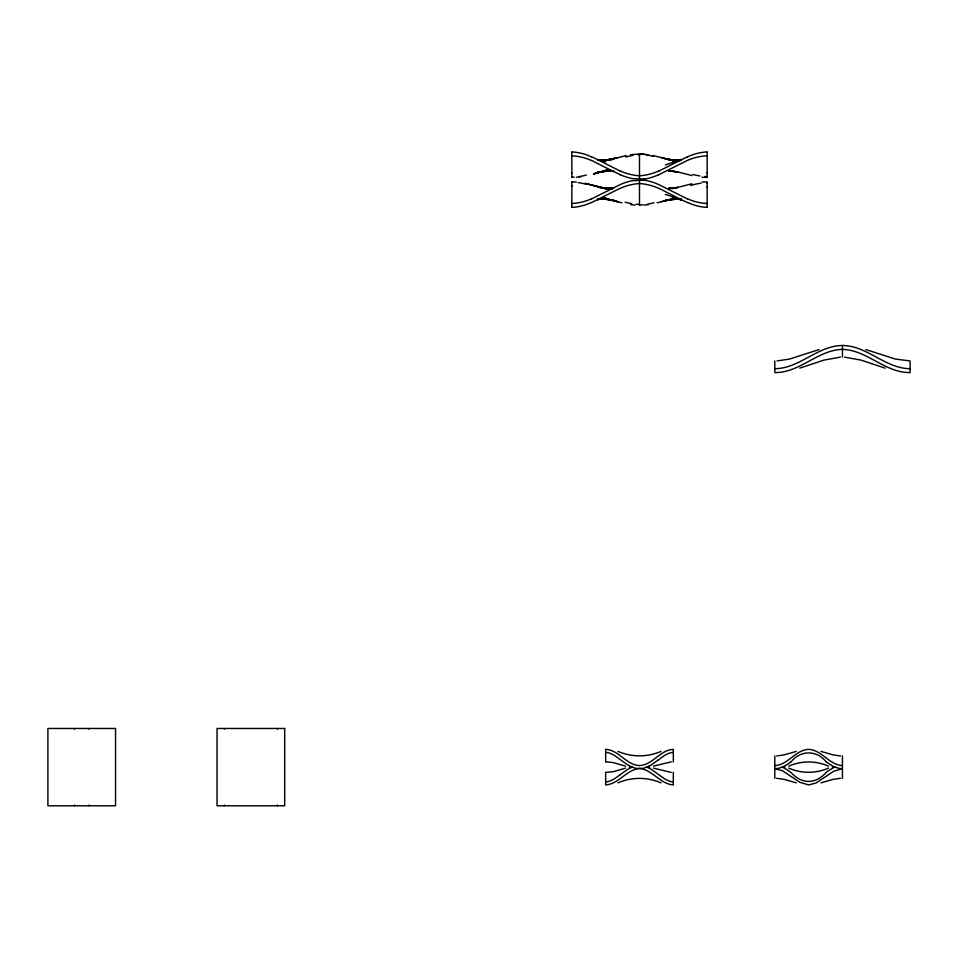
<?xml version="1.0" encoding="UTF-8"?>
<svg xmlns="http://www.w3.org/2000/svg" width="958" height="958" viewBox="0 0 958 958"><rect width="100%" height="100%" fill="white"/><g stroke="black" fill="none" stroke-linecap="round" stroke-linejoin="round"><path stroke-width="1.44" d="M88.998 805.786L89.082 804.96M224.304 805.786L224.376 804.96M74.377 729.182L74.449 728.475M277.329 729.182L277.413 728.475M620.461 774.519L626.736 770.016A41.374 41.374 0 0 1 628.951 768.699L632.22 767.13L633.849 767.729A20.25 20.25 0 0 0 636.663 768.436C651.284 767.538 659.284 784.015 673.318 784.913L673.318 772.16M658.038 760.101L663.882 755.898A35.147 35.147 0 0 1 665.762 754.784L668.864 753.335A14.945 14.945 0 0 1 671.534 752.593L673.318 752.437M620.233 774.699L615.108 778.351A35.147 35.147 0 0 1 613.216 779.477L610.114 780.926A14.945 14.945 0 0 1 607.444 781.668L605.66 781.824M657.799 760.293L652.242 764.245A41.374 41.374 0 0 1 650.027 765.562L645.129 767.729A20.25 20.25 0 0 1 642.315 768.436C627.694 767.502 619.718 784.039 605.66 784.913L605.66 772.16M791.164 761.754C800.577 749.982 816.671 749.982 826.083 761.754M591.529 202.593L619.802 188.427M782.973 766.747L780.542 767.693A20.25 20.25 0 0 1 777.621 768.436L774.794 768.675L782.243 770.591L799.834 782.327L808.624 784.913L816.072 782.997L833.664 771.262L842.453 768.675L839.627 768.424A20.25 20.25 0 0 1 836.813 767.729L834.274 766.747M658.661 174.787L687.461 160.393A53.552 53.552 0 0 1 707.136 155.819M687.461 156.729L659.176 170.895M591.529 198.917L620.329 184.535A58.163 58.163 0 0 1 632.723 180.547M665.319 164.956L681.318 159.543L673.318 161.351L681.318 159.687L673.318 160.884L681.318 159.866L673.318 160.693L681.318 159.986L673.318 160.537L652.829 155.507M799.786 368.135L823.988 360.076L840.394 357.142M819.09 349.562L789.452 359.094L777.094 360.915M625.538 768.124L613.168 771.705L606.546 772.376M653.452 766.137L671.247 761.838M788.757 766.137C801.535 760.58 815.713 760.58 828.49 766.137M828.49 768.124C815.713 773.669 801.523 773.669 788.757 768.124M593.589 173.889L605.66 170.632L593.589 173.829L605.66 170.919L597.66 172.488L611 170.524L597.66 172.093L612.33 170.74M661.02 751.395C647.165 757.359 631.813 757.347 617.958 751.395M617.958 782.866C631.813 776.914 647.165 776.902 661.02 782.866M796.326 751.395L784.075 754.904L776.627 755.982M820.922 782.866L833.161 779.357L840.609 778.279M657.092 202.809L673.318 198.701L681.318 199.336L673.318 198.426L681.318 199.551L673.318 198.21L681.318 199.635L687.461 202.593M597.66 199.695L605.66 197.695L597.66 199.551L605.66 198.21L597.66 199.336L605.66 198.617L597.66 199.048L605.66 198.917L601.66 198.797M691.939 183.756L677.785 187.385L668.672 188.367L673.318 188.451L668.672 188.331M661.248 201.707L673.318 198.845L681.318 199.204L673.318 198.917L665.319 200.569L673.318 198.845L681.318 199.336L673.318 198.617M626.161 155.591L607.001 160.429L613.659 158.669L601.66 160.525L613.659 159.256L605.66 160.261L617.742 157.603L605.66 160.465L597.66 160.273L605.66 160.693L597.66 159.986L605.66 161.1L597.66 159.77L605.66 161.627L597.66 159.627L591.529 156.729M613.659 187.816L605.66 189.193L613.659 188.019L605.66 188.762L585.17 183.337L593.589 185.541M632.747 180.643L644.004 180.32M644.004 205.108L648.458 204.605M630.52 154.717L639.489 153.999L648.458 154.717M576.345 177.278L580.811 176.763M644.004 179.002L632.747 178.667A58.163 58.163 0 0 1 620.341 174.739M679.988 198.749L665.319 200.438L678.647 198.809M701.986 182.104L707.148 181.84L707.148 207.108M606.546 761.885L613.168 762.556L625.538 766.137M668.672 170.979L673.318 170.871L668.672 170.955L677.785 171.877L668.672 170.823L677.785 171.937L691.939 175.565M612.33 170.716L605.66 170.871L613.659 171.027M910.1 368.698C885.216 368.579 867.325 345.622 842.453 345.503C817.581 345.61 799.667 368.591 774.794 368.698M774.794 765.586C788.051 765.035 795.368 749.898 808.624 749.348C821.88 749.898 829.185 765.035 842.453 765.586M629.202 767.13L631.837 767.13M632.16 767.107L628.951 765.562A41.374 41.374 0 0 1 626.736 764.245L615.108 755.898A35.147 35.147 0 0 0 613.216 754.784L610.114 753.335A14.945 14.945 0 0 0 607.444 752.593L605.66 752.437M646.913 767.13L650.027 768.699A41.374 41.374 0 0 1 652.242 770.016L663.882 778.351A35.147 35.147 0 0 0 665.762 779.477L668.864 780.926A14.945 14.945 0 0 0 671.534 781.668L673.318 781.824M647.153 767.13L649.775 767.13M784.901 767.13L782.075 767.13L782.973 767.514A45.529 45.529 0 0 1 791.104 772.579C801.535 784.255 815.725 784.422 826.083 772.507A45.517 45.517 0 0 1 834.226 767.43L835.172 767.13L832.334 767.13M639.489 154.034L644.004 154.226L639.489 153.999L639.489 179.278M576.345 182.044L571.842 181.84L571.842 207.108M840.609 755.982L833.161 754.904L820.922 751.395M776.627 778.279L784.075 779.357L796.326 782.866M701.986 177.218L707.148 177.481L707.148 152.214M677.318 160.441L665.319 158.872L673.318 160.357L681.318 160.453L673.318 160.237L678.647 160.489M600.331 198.809L613.659 200.066L601.66 198.653L613.659 200.438L605.66 198.845L621.898 202.809M844.501 357.142L860.931 360.088L885.18 368.171M671.247 772.423L653.452 768.124M612.33 170.943L605.66 170.548L613.659 171.302L605.66 170.117L613.659 171.494L620.329 174.787M630.52 204.605L634.986 205.108M673.318 160.609L661.248 157.579M865.757 349.538L895.227 359.034L910.1 360.962L910.1 372.566C885.072 372.913 867.158 350.029 842.453 349.371C817.737 350.005 799.81 372.937 774.794 372.566L774.794 360.962M665.319 194.354L681.318 199.767L673.318 197.695L681.318 199.695L659.176 188.427M687.461 198.929L658.661 184.535A56.75 56.75 0 0 0 644.027 180.14M591.529 160.393L613.659 171.614M619.802 170.895L597.66 159.603M224.304 728.475L224.376 729.182M88.998 728.475L89.07 729.182M277.329 804.96L277.413 805.786M74.377 804.96L74.449 805.786M842.453 345.503L842.453 357.106M842.453 755.922L842.453 778.339M774.794 755.922L774.794 778.339M673.318 762.101L673.318 749.348C660.062 749.898 652.745 765.035 639.489 765.586C626.233 765.035 618.928 749.898 605.66 749.348L605.66 762.101M639.489 180.044L639.489 205.311M571.842 152.214L571.842 177.481M791.104 761.682A45.529 45.529 0 0 1 783.009 766.831M834.226 766.831A45.517 45.517 0 0 1 826.131 761.682M639.501 154.322A59.947 59.923 -51.7 0 1 640.639 154.37M646.279 154.933A59.947 59.923 -51.7 0 1 653.416 156.429M625.718 156.968A59.947 59.348 0 0 1 632.795 155.507M638.375 154.968A59.947 59.348 0 0 1 639.501 154.921M659.128 170.775A55.552 55.552 0 0 1 639.513 175.793A55.552 55.552 0 0 1 619.85 170.775M687.533 156.884A52.606 52.606 0 0 1 707.124 151.903M707.148 172.656A60.737 60.019 0 0 1 706.585 172.644M707.148 176.571A58.354 57.708 0 0 1 704.896 176.476M699.891 175.949A58.354 57.708 0 0 1 692.826 174.452M658.625 174.727A56.75 56.75 0 0 1 644.027 179.182M571.854 151.903A52.606 52.606 0 0 1 591.445 156.884M572.417 173.35A60.737 60.701 52.4 0 1 571.842 173.362M586.32 175.027A58.354 58.318 51.8 0 1 579.195 176.559M574.117 177.11A58.354 58.318 51.8 0 1 571.854 177.206M571.854 155.819A53.552 53.552 0 0 1 591.457 160.537M653.943 202.737A59.947 59.923 51.7 0 1 647.392 204.21M642.902 204.784A59.947 59.923 51.7 0 1 639.501 205M639.501 204.401A59.947 59.348 0 0 1 636.136 204.198M631.693 203.635A59.947 59.348 0 0 1 625.191 202.198M659.128 188.534A55.552 55.552 0 0 0 639.513 183.529A55.552 55.552 0 0 0 619.85 188.534M707.124 207.419A52.606 52.606 0 0 1 687.533 202.425M707.136 203.503A53.552 53.552 0 0 1 687.521 198.785M706.585 186.678A60.737 60.019 0 0 1 707.148 186.666M690.718 185.493A58.354 57.708 0 0 1 700.993 183.218M706.585 182.762A58.354 57.708 0 0 1 707.148 182.738M591.445 202.425A52.606 52.606 0 0 1 571.854 207.419M571.842 185.948A60.737 60.701 -52.4 0 1 572.417 185.972M571.854 182.116A58.354 58.318 -51.8 0 1 572.417 182.128M578.069 182.595A58.354 58.318 -51.8 0 1 585.781 184.152M591.457 198.785A53.552 53.552 0 0 1 571.854 203.503M681.318 159.543L673.318 161.627L681.318 159.627M673.318 198.965L665.319 200.641L673.318 199.048L681.318 198.869L673.318 199.013L681.318 199.048L673.318 198.917M681.318 159.687L673.318 161.1L681.318 159.77M677.785 187.445L673.318 188.235L677.785 187.445M605.66 160.19L601.66 160.633L605.66 160.237M612.33 188.367L605.66 188.762L593.589 185.493L605.66 188.403L612.33 188.93L597.66 187.229L612.33 188.319M681.318 160.118L673.318 160.537L665.319 158.633L673.318 160.357L681.318 160.273L673.318 160.405L681.318 160.118M115.547 728.475L47.9 728.475L47.9 805.786L115.547 805.786L115.547 728.475M284.682 728.475L217.035 728.475L217.035 805.786L284.682 805.786L284.682 728.475M673.318 160.261L665.319 158.872L673.318 160.261M681.318 199.635L673.318 197.971L681.318 199.695M617.742 201.707L607.001 198.893L617.742 201.743"/></g></svg>
